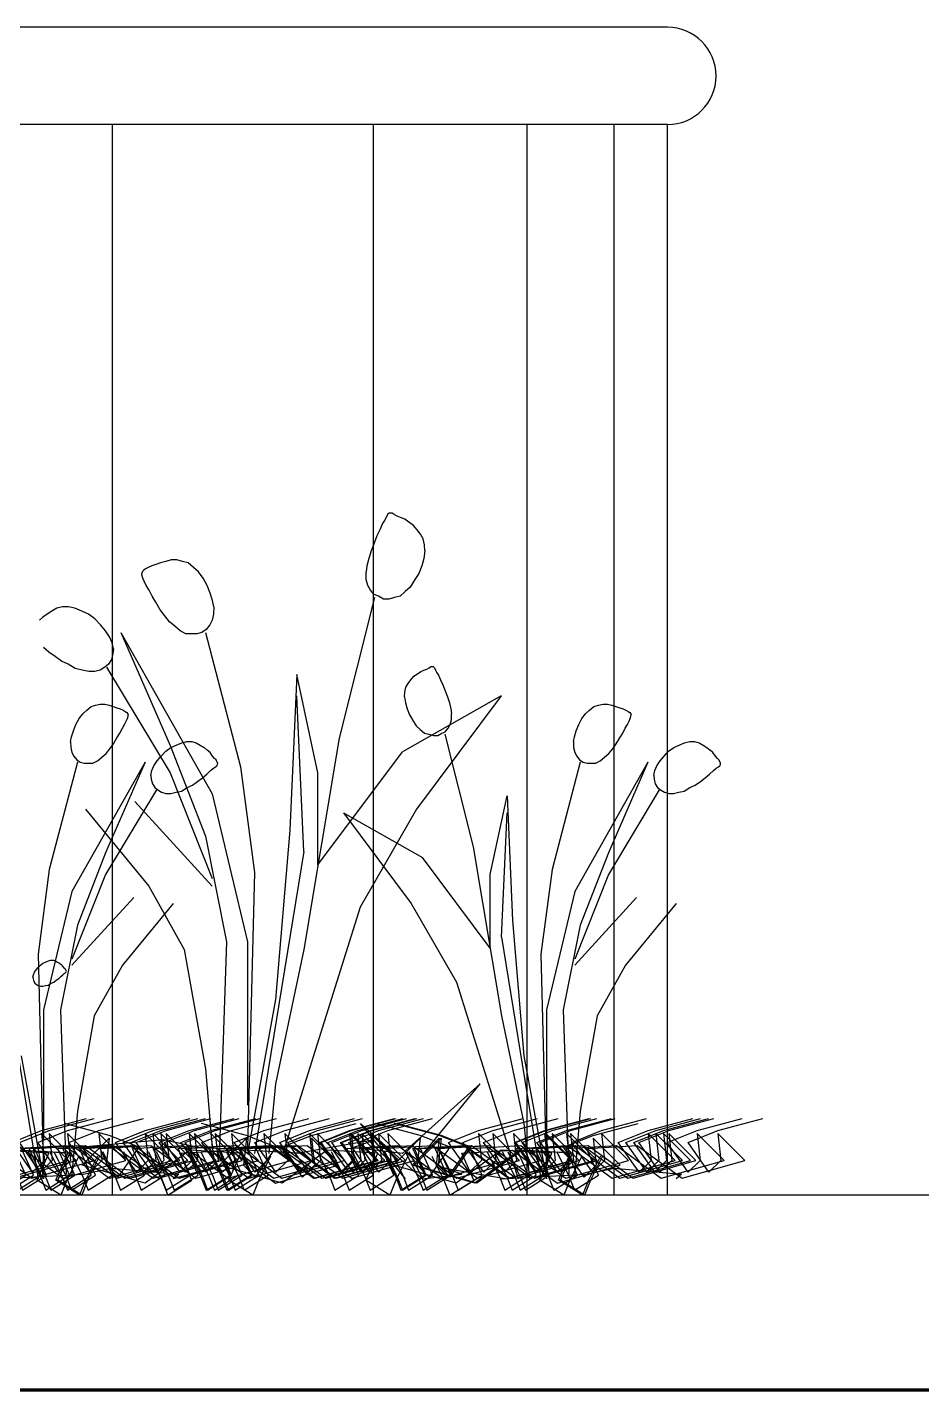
# Model space of a CAD drawing. Header units: metres. Extents: x -109 to 591, y -5 to 592.
# Drawn here: x 587.956 to 588.416, y 6.575 to 7.275 of the extents above; entities that cross this region are included whole.
import ezdxf

# ---------------------------------------------------------------- set-up
doc = ezdxf.new("R2010")
doc.units = ezdxf.units.M
doc.header["$LTSCALE"] = 0.03
doc.layers.add('Areas verdes', color=74, linetype='Continuous')
doc.layers.add('Muro', color=7, linetype='Continuous', lineweight=70)
doc.layers.add('Muro bajo', color=7, linetype='Continuous', lineweight=30)

msp = doc.modelspace()

# ---------------------------------------------------------------- linework, layer by layer
for p, q in [((587.99944, 7.22491), (587.99944, 6.67491)), ((588.13358, 7.22491), (588.13358, 6.67491)), ((588.21269, 7.22491), (588.21269, 6.67491)), ((588.2574, 7.22491), (588.2574, 6.67491))]:
    msp.add_line(p, q)
at = {"layer": 'Areas verdes', "color": 6, "linetype": 'Continuous'}
for p, q in [((588.13943, 7.02144), (588.13842, 7.01989)), ((588.14028, 7.02299), (588.13943, 7.02144)), ((588.14106, 7.02454), (588.14028, 7.02299)), ((588.14176, 7.02532), (588.14106, 7.02454)), ((588.14245, 7.02532), (588.14176, 7.02532)), ((588.14339, 7.02532), (588.14245, 7.02532)), ((588.14447, 7.02454), (588.14339, 7.02532)), ((588.14595, 7.02377), (588.14447, 7.02454)), ((588.14773, 7.02299), (588.14595, 7.02377)), ((588.14983, 7.02221), (588.14773, 7.02299)), ((588.152, 7.02066), (588.14983, 7.02221)), ((588.1371, 7.01678), (588.13555, 7.01368)), ((588.13842, 7.01989), (588.1371, 7.01678)), ((588.15417, 7.01911), (588.152, 7.02066)), ((588.15627, 7.01678), (588.15417, 7.01911)), ((588.15797, 7.01445), (588.15627, 7.01678)), ((588.15937, 7.01213), (588.15797, 7.01445)), ((588.13407, 7.0098), (588.1326, 7.00592)), ((588.13555, 7.01368), (588.13407, 7.0098)), ((588.16007, 7.00902), (588.15937, 7.01213)), ((588.16022, 7.00592), (588.16007, 7.00902)), ((588.027, 7.00049), (588.02436, 6.99971)), ((588.02979, 7.00126), (588.027, 7.00049)), ((588.03266, 7.00126), (588.02979, 7.00126)), ((588.03561, 7.00049), (588.03266, 7.00126)), ((588.03848, 6.99971), (588.03561, 7.00049)), ((588.13136, 7.00204), (588.13043, 6.99816)), ((588.1326, 7.00592), (588.13136, 7.00204)), ((588.15968, 7.00204), (588.15859, 6.99816)), ((588.16022, 7.00592), (588.15968, 7.00204)), ((588.01489, 6.99506), (588.01466, 6.99428)), ((588.01474, 6.99351), (588.01466, 6.99428)), ((588.01513, 6.99195), (588.01474, 6.99351)), ((588.01551, 6.99583), (588.01489, 6.99506)), ((588.0166, 6.99661), (588.01551, 6.99583)), ((588.018, 6.99738), (588.0166, 6.99661)), ((588.01978, 6.99816), (588.018, 6.99738)), ((588.02195, 6.99894), (588.01978, 6.99816)), ((588.02436, 6.99971), (588.02195, 6.99894)), ((588.04127, 6.99738), (588.03848, 6.99971)), ((588.04383, 6.99506), (588.04127, 6.99738)), ((588.04624, 6.99195), (588.04383, 6.99506)), ((588.13043, 6.99816), (588.12996, 6.99506)), ((588.13004, 6.99118), (588.12996, 6.99506)), ((588.15704, 6.99428), (588.15502, 6.99118)), ((588.15859, 6.99816), (588.15704, 6.99428)), ((588.0159, 6.9904), (588.01513, 6.99195)), ((588.01699, 6.98807), (588.0159, 6.9904)), ((588.01838, 6.98575), (588.01699, 6.98807)), ((588.04826, 6.98807), (588.04624, 6.99195)), ((588.04989, 6.98419), (588.04826, 6.98807)), ((588.13082, 6.98807), (588.13004, 6.99118)), ((588.13221, 6.98575), (588.13082, 6.98807)), ((588.1527, 6.9873), (588.15014, 6.98497)), ((588.15502, 6.99118), (588.1527, 6.9873)), ((588.02001, 6.98264), (588.01838, 6.98575)), ((588.02195, 6.97954), (588.02001, 6.98264)), ((588.02413, 6.97566), (588.02195, 6.97954)), ((588.05105, 6.98031), (588.04989, 6.98419)), ((588.05167, 6.97721), (588.05105, 6.98031)), ((588.13407, 6.98342), (588.13221, 6.98575)), ((588.13632, 6.98264), (588.13407, 6.98342)), ((588.13888, 6.98109), (588.13632, 6.98264)), ((588.14168, 6.98109), (588.13888, 6.98109)), ((588.14455, 6.98187), (588.14168, 6.98109)), ((588.14742, 6.98264), (588.14455, 6.98187)), ((588.15014, 6.98497), (588.14742, 6.98264)), ((587.96593, 6.97333), (587.96384, 6.97178)), ((587.96834, 6.97488), (587.96593, 6.97333)), ((587.97098, 6.97643), (587.96834, 6.97488)), ((587.97385, 6.97721), (587.97098, 6.97643)), ((587.97695, 6.97721), (587.97385, 6.97721)), ((587.98029, 6.97643), (587.97695, 6.97721)), ((587.98378, 6.97488), (587.98029, 6.97643)), ((587.98719, 6.97333), (587.98378, 6.97488)), ((587.99053, 6.971), (587.98719, 6.97333)), ((588.02645, 6.97256), (588.02413, 6.97566)), ((588.02894, 6.96945), (588.02645, 6.97256)), ((588.05159, 6.97333), (588.0509, 6.97023)), ((588.05167, 6.97721), (588.05159, 6.97333)), ((587.96205, 6.97023), (587.96384, 6.97178)), ((587.99348, 6.9679), (587.99053, 6.971)), ((587.99604, 6.9648), (587.99348, 6.9679)), ((588.03165, 6.96712), (588.02894, 6.96945)), ((588.03445, 6.9648), (588.03165, 6.96712)), ((588.04771, 6.96557), (588.04546, 6.96402)), ((588.04958, 6.9679), (588.04771, 6.96557)), ((588.0509, 6.97023), (588.04958, 6.9679)), ((587.99813, 6.96169), (587.99604, 6.9648)), ((587.99945, 6.95859), (587.99813, 6.96169)), ((588.00007, 6.95549), (587.99945, 6.95859)), ((588.03732, 6.96324), (588.03445, 6.9648)), ((588.04019, 6.96324), (588.03732, 6.96324)), ((588.0429, 6.96324), (588.04019, 6.96324)), ((588.04546, 6.96402), (588.0429, 6.96324)), ((587.96694, 6.95393), (587.96415, 6.95626)), ((587.97004, 6.95161), (587.96694, 6.95393)), ((587.97338, 6.94928), (587.97004, 6.95161)), ((587.99984, 6.95316), (587.99906, 6.95005)), ((588.00007, 6.95549), (587.99984, 6.95316)), ((587.97687, 6.94773), (587.97338, 6.94928)), ((587.98044, 6.9454), (587.97687, 6.94773)), ((587.98393, 6.94462), (587.98044, 6.9454)), ((587.98735, 6.94385), (587.98393, 6.94462)), ((587.99324, 6.94462), (587.99045, 6.94385)), ((587.99565, 6.94617), (587.99324, 6.94462)), ((587.99759, 6.94773), (587.99565, 6.94617)), ((587.99906, 6.95005), (587.99759, 6.94773)), ((588.15806, 6.94392), (588.15974, 6.94454)), ((588.15974, 6.94454), (588.16117, 6.94516)), ((588.16117, 6.94516), (588.16235, 6.94579)), ((588.16235, 6.94579), (588.16322, 6.94641)), ((588.16322, 6.94641), (588.16396, 6.94641)), ((588.16396, 6.94641), (588.16452, 6.94641)), ((588.16452, 6.94641), (588.16508, 6.94579)), ((588.16508, 6.94579), (588.1657, 6.94454)), ((588.1657, 6.94454), (588.16638, 6.9433)), ((587.99045, 6.94385), (587.98735, 6.94385)), ((588.15043, 6.93585), (588.15155, 6.93772)), ((588.15155, 6.93772), (588.15291, 6.93958)), ((588.15291, 6.93958), (588.15459, 6.94144)), ((588.15459, 6.94144), (588.15633, 6.94268)), ((588.15633, 6.94268), (588.15806, 6.94392)), ((588.16638, 6.9433), (588.16719, 6.94206)), ((588.16719, 6.94206), (588.16824, 6.93958)), ((588.16824, 6.93958), (588.16949, 6.93709)), ((588.16949, 6.93709), (588.17067, 6.93399)), ((588.14975, 6.93089), (588.14987, 6.93337)), ((588.14975, 6.93089), (588.15018, 6.92778)), ((588.14987, 6.93337), (588.15043, 6.93585)), ((588.17067, 6.93399), (588.17185, 6.93089)), ((588.17185, 6.93089), (588.17284, 6.92778)), ((587.98434, 6.9222), (587.98639, 6.92406)), ((587.98639, 6.92406), (587.98862, 6.92592)), ((587.98862, 6.92592), (587.99092, 6.92654)), ((587.99092, 6.92654), (587.99328, 6.92716)), ((587.99328, 6.92716), (587.99558, 6.92716)), ((587.99558, 6.92716), (587.99781, 6.92654)), ((587.99781, 6.92654), (587.99992, 6.92592)), ((587.99992, 6.92592), (588.00185, 6.9253)), ((588.00185, 6.9253), (588.00358, 6.92468)), ((588.00358, 6.92468), (588.00501, 6.92406)), ((588.00501, 6.92406), (588.00613, 6.92344)), ((588.00613, 6.92344), (588.007, 6.92282)), ((588.15018, 6.92778), (588.15105, 6.92468)), ((588.15105, 6.92468), (588.15229, 6.92158)), ((588.17284, 6.92778), (588.17358, 6.92468)), ((588.17358, 6.92468), (588.17396, 6.9222)), ((588.24286, 6.9222), (588.24491, 6.92406)), ((588.24491, 6.92406), (588.24714, 6.92592)), ((588.24714, 6.92592), (588.24944, 6.92654)), ((588.24944, 6.92654), (588.2518, 6.92716)), ((588.2518, 6.92716), (588.25409, 6.92716)), ((588.25409, 6.92716), (588.25633, 6.92654)), ((588.25633, 6.92654), (588.25844, 6.92592)), ((588.25844, 6.92592), (588.26036, 6.9253)), ((588.26036, 6.9253), (588.2621, 6.92468)), ((588.2621, 6.92468), (588.26353, 6.92406)), ((588.26353, 6.92406), (588.26465, 6.92344)), ((588.26465, 6.92344), (588.26551, 6.92282)), ((587.9795, 6.91351), (587.9808, 6.91661)), ((587.9808, 6.91661), (587.98242, 6.91971)), ((587.98242, 6.91971), (587.98434, 6.9222)), ((588.0047, 6.91475), (588.00582, 6.91661)), ((588.00582, 6.91661), (588.00669, 6.91847)), ((588.00669, 6.91847), (588.00731, 6.91971)), ((588.007, 6.92282), (588.00749, 6.9222)), ((588.00731, 6.91971), (588.00762, 6.92096)), ((588.00749, 6.9222), (588.00768, 6.92158)), ((588.00762, 6.92096), (588.00768, 6.92158)), ((588.15229, 6.92158), (588.15391, 6.91909)), ((588.15391, 6.91909), (588.15577, 6.91599)), ((588.17216, 6.91475), (588.17327, 6.91661)), ((588.17327, 6.91661), (588.17389, 6.91909)), ((588.17389, 6.91909), (588.17396, 6.9222)), ((588.23802, 6.91351), (588.23932, 6.91661)), ((588.23932, 6.91661), (588.24093, 6.91971)), ((588.24093, 6.91971), (588.24286, 6.9222)), ((588.26322, 6.91475), (588.26434, 6.91661)), ((588.26434, 6.91661), (588.2652, 6.91847)), ((588.2652, 6.91847), (588.26582, 6.91971)), ((588.26551, 6.92282), (588.26601, 6.9222)), ((588.26582, 6.91971), (588.26614, 6.92096)), ((588.26601, 6.9222), (588.2662, 6.92158)), ((588.26614, 6.92096), (588.2662, 6.92158)), ((587.97807, 6.90792), (587.97857, 6.9104)), ((587.97857, 6.9104), (587.9795, 6.91351)), ((588.00011, 6.90668), (588.00185, 6.90978)), ((588.00185, 6.90978), (588.0034, 6.91227)), ((588.0034, 6.91227), (588.0047, 6.91475)), ((588.15577, 6.91599), (588.15782, 6.91413)), ((588.15782, 6.91413), (588.15999, 6.91227)), ((588.15999, 6.91227), (588.16229, 6.91164)), ((588.16229, 6.91164), (588.16458, 6.91102)), ((588.16458, 6.91102), (588.16682, 6.91102)), ((588.16682, 6.91102), (588.16887, 6.91227)), ((588.16887, 6.91227), (588.17067, 6.91289)), ((588.17067, 6.91289), (588.17216, 6.91475)), ((588.23659, 6.90792), (588.23708, 6.9104)), ((588.23708, 6.9104), (588.23802, 6.91351)), ((588.25862, 6.90668), (588.26036, 6.90978)), ((588.26036, 6.90978), (588.26191, 6.91227)), ((588.26191, 6.91227), (588.26322, 6.91475)), ((587.97807, 6.90792), (587.97813, 6.90482)), ((587.97813, 6.90482), (587.97869, 6.90233)), ((587.97869, 6.90233), (587.97975, 6.90047)), ((587.99626, 6.90171), (587.99825, 6.9042)), ((587.99825, 6.9042), (588.00011, 6.90668)), ((588.02463, 6.90047), (588.02699, 6.90295)), ((588.02699, 6.90295), (588.02965, 6.90482)), ((588.02965, 6.90482), (588.03239, 6.90606)), ((588.03239, 6.90606), (588.03518, 6.9073)), ((588.03518, 6.9073), (588.03785, 6.90792)), ((588.03785, 6.90792), (588.04033, 6.90792)), ((588.04033, 6.90792), (588.04263, 6.9073)), ((588.04263, 6.9073), (588.04474, 6.90606)), ((588.04474, 6.90606), (588.04666, 6.90482)), ((588.04666, 6.90482), (588.04834, 6.90357)), ((588.04977, 6.90233), (588.04834, 6.90357)), ((588.05107, 6.90047), (588.04977, 6.90233)), ((588.23659, 6.90792), (588.23665, 6.90482)), ((588.23665, 6.90482), (588.23721, 6.90233)), ((588.23721, 6.90233), (588.23826, 6.90047)), ((588.25478, 6.90171), (588.25676, 6.9042)), ((588.25676, 6.9042), (588.25862, 6.90668)), ((588.28314, 6.90047), (588.2855, 6.90295)), ((588.2855, 6.90295), (588.28817, 6.90482)), ((588.28817, 6.90482), (588.2909, 6.90606)), ((588.2909, 6.90606), (588.2937, 6.9073)), ((588.2937, 6.9073), (588.29637, 6.90792)), ((588.29637, 6.90792), (588.29885, 6.90792)), ((588.29885, 6.90792), (588.30114, 6.9073)), ((588.30114, 6.9073), (588.30326, 6.90606)), ((588.30326, 6.90606), (588.30518, 6.90482)), ((588.30518, 6.90482), (588.30686, 6.90357)), ((588.30828, 6.90233), (588.30686, 6.90357)), ((588.30959, 6.90047), (588.30828, 6.90233)), ((587.97975, 6.90047), (587.98124, 6.89861)), ((587.98124, 6.89861), (587.98304, 6.89737)), ((587.98304, 6.89737), (587.98509, 6.89675)), ((587.98509, 6.89675), (587.98726, 6.89675)), ((587.98726, 6.89675), (587.98955, 6.89675)), ((587.98955, 6.89675), (587.99185, 6.89799)), ((587.99185, 6.89799), (587.99409, 6.89985)), ((587.99409, 6.89985), (587.99626, 6.90171)), ((588.01985, 6.89302), (588.0209, 6.89551)), ((588.0209, 6.89551), (588.02258, 6.89799)), ((588.02258, 6.89799), (588.02463, 6.90047)), ((588.05206, 6.89923), (588.05107, 6.90047)), ((588.05287, 6.89861), (588.05206, 6.89923)), ((588.05256, 6.89488), (588.05324, 6.89551)), ((588.05343, 6.89737), (588.05287, 6.89861)), ((588.05324, 6.89551), (588.05362, 6.89613)), ((588.05368, 6.89675), (588.05343, 6.89737)), ((588.05362, 6.89613), (588.05368, 6.89675)), ((588.23826, 6.90047), (588.23975, 6.89861)), ((588.23975, 6.89861), (588.24155, 6.89737)), ((588.24155, 6.89737), (588.2436, 6.89675)), ((588.2436, 6.89675), (588.24577, 6.89675)), ((588.24577, 6.89675), (588.24807, 6.89675)), ((588.24807, 6.89675), (588.25037, 6.89799)), ((588.25037, 6.89799), (588.2526, 6.89985)), ((588.2526, 6.89985), (588.25478, 6.90171)), ((588.27836, 6.89302), (588.27942, 6.89551)), ((588.27942, 6.89551), (588.28109, 6.89799)), ((588.28109, 6.89799), (588.28314, 6.90047)), ((588.31058, 6.89923), (588.30959, 6.90047)), ((588.31139, 6.89861), (588.31058, 6.89923)), ((588.31108, 6.89488), (588.31176, 6.89551)), ((588.31195, 6.89737), (588.31139, 6.89861)), ((588.31176, 6.89551), (588.31213, 6.89613)), ((588.31219, 6.89675), (588.31195, 6.89737)), ((588.31213, 6.89613), (588.31219, 6.89675)), ((588.01935, 6.89054), (588.01985, 6.89302)), ((588.01935, 6.89054), (588.01954, 6.88868)), ((588.01954, 6.88868), (588.02016, 6.88619)), ((588.04337, 6.88744), (588.04586, 6.8893)), ((588.04586, 6.8893), (588.04809, 6.89116)), ((588.04809, 6.89116), (588.05001, 6.89302)), ((588.05001, 6.89302), (588.0515, 6.89426)), ((588.0515, 6.89426), (588.05256, 6.89488)), ((588.27787, 6.89054), (588.27836, 6.89302)), ((588.27787, 6.89054), (588.27805, 6.88868)), ((588.27805, 6.88868), (588.27867, 6.88619)), ((588.30189, 6.88744), (588.30437, 6.8893)), ((588.30437, 6.8893), (588.30661, 6.89116)), ((588.30661, 6.89116), (588.30853, 6.89302)), ((588.30853, 6.89302), (588.31002, 6.89426)), ((588.31002, 6.89426), (588.31108, 6.89488)), ((588.02016, 6.88619), (588.02134, 6.88433)), ((588.02134, 6.88433), (588.02289, 6.88309)), ((588.02289, 6.88309), (588.02481, 6.88185)), ((588.02481, 6.88185), (588.02705, 6.88123)), ((588.02705, 6.88123), (588.02953, 6.88123)), ((588.02953, 6.88123), (588.03226, 6.88185)), ((588.03226, 6.88185), (588.03506, 6.88247)), ((588.03506, 6.88247), (588.03791, 6.88433)), ((588.03791, 6.88433), (588.0407, 6.88557)), ((588.0407, 6.88557), (588.04337, 6.88744)), ((588.27867, 6.88619), (588.27985, 6.88433)), ((588.27985, 6.88433), (588.28141, 6.88309)), ((588.28141, 6.88309), (588.28333, 6.88185)), ((588.28333, 6.88185), (588.28556, 6.88123)), ((588.28556, 6.88123), (588.28805, 6.88123)), ((588.28805, 6.88123), (588.29078, 6.88185)), ((588.29078, 6.88185), (588.29357, 6.88247)), ((588.29357, 6.88247), (588.29643, 6.88433)), ((588.29643, 6.88433), (588.29922, 6.88557)), ((588.29922, 6.88557), (588.30189, 6.88744)), ((587.95949, 6.78936), (587.96032, 6.7906)), ((587.96032, 6.7906), (587.96135, 6.79184)), ((587.96135, 6.79184), (587.96253, 6.79308)), ((587.96253, 6.79308), (587.96386, 6.79401)), ((587.96386, 6.79401), (587.96523, 6.79464)), ((587.96523, 6.79464), (587.96662, 6.79526)), ((587.96662, 6.79526), (587.96796, 6.79557)), ((587.96796, 6.79557), (587.9692, 6.79557)), ((587.9692, 6.79557), (587.97035, 6.79526)), ((587.97035, 6.79526), (587.9714, 6.79464)), ((587.9714, 6.79464), (587.97237, 6.79401)), ((587.97237, 6.79401), (587.9732, 6.79339)), ((587.97392, 6.79277), (587.9732, 6.79339)), ((587.97457, 6.79184), (587.97392, 6.79277)), ((587.97507, 6.79122), (587.97457, 6.79184)), ((587.97547, 6.79091), (587.97507, 6.79122)), ((587.97575, 6.79029), (587.97547, 6.79091)), ((587.97587, 6.78998), (587.97575, 6.79029)), ((587.95871, 6.78688), (587.95896, 6.78812)), ((587.95871, 6.78688), (587.9588, 6.78595)), ((587.9588, 6.78595), (587.95911, 6.7847)), ((587.95896, 6.78812), (587.95949, 6.78936)), ((587.95911, 6.7847), (587.9597, 6.78377)), ((587.9597, 6.78377), (587.96048, 6.78315)), ((587.96048, 6.78315), (587.96144, 6.78253)), ((587.96656, 6.78284), (587.96799, 6.78377)), ((587.96799, 6.78377), (587.96939, 6.78439)), ((587.96939, 6.78439), (587.97072, 6.78532)), ((587.97072, 6.78532), (587.97196, 6.78626)), ((587.97196, 6.78626), (587.97308, 6.78719)), ((587.97308, 6.78719), (587.97404, 6.78812)), ((587.97404, 6.78812), (587.97479, 6.78874)), ((587.97479, 6.78874), (587.97531, 6.78905)), ((587.97531, 6.78905), (587.97566, 6.78936)), ((587.97566, 6.78936), (587.97584, 6.78967)), ((587.97584, 6.78967), (587.97587, 6.78998)), ((587.96144, 6.78253), (587.96256, 6.78222)), ((587.96256, 6.78222), (587.9638, 6.78222)), ((587.9638, 6.78222), (587.96517, 6.78253)), ((587.96517, 6.78253), (587.96656, 6.78284))]:
    msp.add_line(p, q, dxfattribs=at)
at = {"layer": 'Areas verdes', "linetype": 'Continuous'}
for p, q in [((588.13423, 6.98187), (588.11607, 6.90971)), ((588.00387, 6.96402), (588.02917, 6.90583)), ((588.00387, 6.96402), (588.0509, 6.881)), ((588.04733, 6.96402), (588.06541, 6.89496)), ((587.99658, 6.94617), (588.02917, 6.89186)), ((588.09435, 6.94229), (588.09078, 6.86237)), ((588.10521, 6.89186), (588.09435, 6.94229)), ((588.09799, 6.85151), (588.09435, 6.93143)), ((588.19941, 6.93143), (588.14866, 6.90272)), ((588.19941, 6.93143), (588.15596, 6.87324)), ((588.11607, 6.90971), (588.09799, 6.80108)), ((588.17054, 6.91164), (588.18507, 6.85392)), ((588.02917, 6.90583), (588.04733, 6.85927)), ((588.10521, 6.84453), (588.14866, 6.90272)), ((587.98155, 6.89737), (587.96708, 6.84212)), ((588.01631, 6.89737), (587.97869, 6.83095)), ((588.01631, 6.89737), (587.99607, 6.85081)), ((588.24006, 6.89737), (588.2256, 6.84212)), ((588.27483, 6.89737), (588.23721, 6.83095)), ((588.27483, 6.89737), (588.25459, 6.85081)), ((588.02917, 6.89186), (588.0509, 6.83754)), ((588.06541, 6.89496), (588.07262, 6.84065)), ((588.10521, 6.84453), (588.10521, 6.89186)), ((588.02214, 6.88309), (587.99607, 6.83964)), ((588.28066, 6.88309), (588.25459, 6.83964)), ((588.0509, 6.83367), (588.01109, 6.87712)), ((588.0509, 6.881), (588.06905, 6.80496)), ((588.19376, 6.83964), (588.20245, 6.87999)), ((588.20245, 6.87999), (588.2053, 6.81605)), ((587.98572, 6.87324), (588.01831, 6.83367)), ((588.1184, 6.8713), (588.159, 6.84833)), ((588.1184, 6.8713), (588.15316, 6.82474)), ((588.15596, 6.87324), (588.12694, 6.8228)), ((588.19953, 6.80736), (588.20245, 6.8713)), ((588.09078, 6.86237), (588.08348, 6.77547)), ((588.04733, 6.85927), (588.05819, 6.80496)), ((588.18507, 6.85392), (588.19953, 6.76701)), ((587.99607, 6.85081), (587.98155, 6.81357)), ((588.09799, 6.85151), (588.07262, 6.69633)), ((588.19376, 6.80177), (588.159, 6.84833)), ((588.25459, 6.85081), (588.24006, 6.81357)), ((587.96708, 6.84212), (587.96131, 6.79867)), ((587.99607, 6.83964), (587.97869, 6.79619)), ((588.07262, 6.84065), (588.06905, 6.69943)), ((588.19376, 6.80177), (588.19376, 6.83964)), ((588.2256, 6.84212), (588.21983, 6.79867)), ((588.25459, 6.83964), (588.23721, 6.79619)), ((588.01831, 6.83367), (588.03646, 6.80108)), ((587.97869, 6.83095), (587.96417, 6.77012)), ((587.97869, 6.79308), (588.01054, 6.82784)), ((588.23721, 6.83095), (588.22268, 6.77012)), ((588.23721, 6.79308), (588.26905, 6.82784)), ((588.03083, 6.82474), (588.00476, 6.79308)), ((588.12694, 6.8228), (588.08713, 6.69633)), ((588.15316, 6.82474), (588.17638, 6.78439)), ((588.28935, 6.82474), (588.26328, 6.79308)), ((587.98155, 6.81357), (587.97286, 6.77012)), ((588.2053, 6.81605), (588.21114, 6.74653)), ((588.24006, 6.81357), (588.23137, 6.77012)), ((587.94101, 6.80736), (587.96131, 6.68321)), ((588.05819, 6.80496), (588.05454, 6.69943)), ((588.06905, 6.80496), (588.06905, 6.72116)), ((588.19953, 6.80736), (588.21983, 6.68321)), ((587.96131, 6.79867), (587.96417, 6.6857)), ((588.03646, 6.80108), (588.04733, 6.73978)), ((588.09799, 6.80108), (588.08348, 6.73202)), ((588.21983, 6.79867), (588.22268, 6.6857)), ((588.00476, 6.79308), (587.99024, 6.76701)), ((588.26328, 6.79308), (588.24875, 6.76701)), ((588.17638, 6.78439), (588.20822, 6.68321)), ((587.96417, 6.77012), (587.96417, 6.70308)), ((587.97286, 6.77012), (587.97577, 6.6857)), ((588.08348, 6.77547), (588.06905, 6.69633)), ((588.22268, 6.77012), (588.22268, 6.70308)), ((588.23137, 6.77012), (588.23429, 6.6857)), ((587.99024, 6.76701), (587.98155, 6.71797)), ((588.19953, 6.76701), (588.21114, 6.71177)), ((588.24875, 6.76701), (588.24006, 6.71797)), ((587.95262, 6.74653), (587.96417, 6.68321)), ((588.21114, 6.74653), (588.22268, 6.68321)), ((588.04733, 6.73978), (588.0509, 6.69943)), ((588.08348, 6.73202), (588.07991, 6.69633)), ((588.18854, 6.73202), (588.14866, 6.69633)), ((588.15952, 6.69633), (588.18854, 6.73202)), ((587.98155, 6.71797), (587.97869, 6.6857)), ((588.24006, 6.71797), (588.23721, 6.6857)), ((588.12709, 6.71177), (588.159, 6.68321)), ((588.15031, 6.68321), (588.12709, 6.71177)), ((588.21114, 6.71177), (588.21399, 6.68321)), ((588.0256, 6.70331), (587.98215, 6.69943)), ((587.98215, 6.69943), (587.98572, 6.69633)), ((588.04368, 6.69943), (588.0256, 6.70331)), ((588.09799, 6.69633), (588.04368, 6.69943)), ((588.13423, 6.70331), (588.09435, 6.69633)), ((588.12337, 6.69943), (588.13423, 6.70331)), ((588.14866, 6.69633), (588.12337, 6.69943)), ((587.94101, 6.68321), (587.98446, 6.6857)), ((587.98446, 6.6857), (587.99893, 6.6888)), ((587.99893, 6.6888), (588.03369, 6.6857)), ((588.03369, 6.6857), (588.03083, 6.68321)), ((588.159, 6.68321), (588.17923, 6.6857)), ((588.17054, 6.6888), (588.20245, 6.68321)), ((588.17923, 6.6857), (588.17054, 6.6888)), ((588.19953, 6.68321), (588.24298, 6.6857)), ((588.24298, 6.6857), (588.25744, 6.6888)), ((588.25744, 6.6888), (588.29221, 6.6857)), ((588.29221, 6.6857), (588.28935, 6.68321))]:
    msp.add_line(p, q, dxfattribs=at)
at = {"layer": 'Areas verdes'}
for points in [[(587.88018, 6.69737), (587.88633, 6.68509), (587.8894, 6.67741), (587.9017, 6.68509), (587.89555, 6.69891), (587.92167, 6.70044), (587.94472, 6.68355), (587.97699, 6.69276), (587.96316, 6.70658), (587.9647, 6.69276), (587.95855, 6.68662), (587.94779, 6.70198), (587.96316, 6.70812), (587.98621, 6.71426)], [(587.88412, 6.69737), (587.89027, 6.68509), (587.89334, 6.67741), (587.90564, 6.68509), (587.89949, 6.69891), (587.92561, 6.70044), (587.94866, 6.68355), (587.98093, 6.69276), (587.9671, 6.70658), (587.96864, 6.69276), (587.96249, 6.68662), (587.95174, 6.70198), (587.9671, 6.70812), (587.99015, 6.71426)], [(587.89352, 6.69737), (587.89966, 6.68509), (587.90274, 6.67741), (587.91503, 6.68509), (587.90888, 6.69891), (587.93501, 6.70044), (587.95805, 6.68355), (587.99032, 6.69276), (587.97649, 6.70658), (587.97803, 6.69276), (587.97188, 6.68662), (587.96113, 6.70198), (587.97649, 6.70812), (587.99954, 6.71426)], [(587.90957, 6.69737), (587.91572, 6.68509), (587.91879, 6.67741), (587.93109, 6.68509), (587.92494, 6.69891), (587.95106, 6.70044), (587.97411, 6.68355), (588.00638, 6.69276), (587.99255, 6.70658), (587.99409, 6.69276), (587.98794, 6.68662), (587.97719, 6.70198), (587.99255, 6.70812), (588.0156, 6.71426)], [(587.93349, 6.69737), (587.93963, 6.68509), (587.94271, 6.67741), (587.955, 6.68509), (587.94885, 6.69891), (587.97498, 6.70044), (587.99803, 6.68355), (588.0303, 6.69276), (588.01647, 6.70658), (588.018, 6.69276), (588.01186, 6.68662), (588.0011, 6.70198), (588.01647, 6.70812), (588.03951, 6.71426)], [(587.93738, 6.69737), (587.94353, 6.68509), (587.9466, 6.67741), (587.9589, 6.68509), (587.95275, 6.69891), (587.97887, 6.70044), (588.00192, 6.68355), (588.03419, 6.69276), (588.02036, 6.70658), (588.0219, 6.69276), (588.01575, 6.68662), (588.005, 6.70198), (588.02036, 6.70812), (588.04341, 6.71426)], [(587.94146, 6.69737), (587.9476, 6.68509), (587.95068, 6.67741), (587.96297, 6.68509), (587.95682, 6.69891), (587.98295, 6.70044), (588.006, 6.68355), (588.03827, 6.69276), (588.02444, 6.70658), (588.02597, 6.69276), (588.01983, 6.68662), (588.00907, 6.70198), (588.02444, 6.70812), (588.04749, 6.71426)], [(587.94416, 6.69737), (587.9503, 6.68509), (587.95337, 6.67741), (587.96567, 6.68509), (587.95952, 6.69891), (587.98564, 6.70044), (588.00869, 6.68355), (588.04096, 6.69276), (588.02713, 6.70658), (588.02867, 6.69276), (588.02252, 6.68662), (588.01177, 6.70198), (588.02713, 6.70812), (588.05018, 6.71426)], [(587.95605, 6.69737), (587.96219, 6.68509), (587.96527, 6.67741), (587.97756, 6.68509), (587.97141, 6.69891), (587.99754, 6.70044), (588.02059, 6.68355), (588.05286, 6.69276), (588.03903, 6.70658), (588.04056, 6.69276), (588.03442, 6.68662), (588.02366, 6.70198), (588.03903, 6.70812), (588.06207, 6.71426)], [(587.9587, 6.69737), (587.96485, 6.68509), (587.96792, 6.67741), (587.98022, 6.68509), (587.97407, 6.69891), (588.00019, 6.70044), (588.02324, 6.68355), (588.05551, 6.69276), (588.04168, 6.70658), (588.04322, 6.69276), (588.03707, 6.68662), (588.02632, 6.70198), (588.04168, 6.70812), (588.06473, 6.71426)], [(587.96719, 6.69737), (587.97333, 6.68509), (587.97641, 6.67741), (587.9887, 6.68509), (587.98255, 6.69891), (588.00868, 6.70044), (588.03173, 6.68355), (588.064, 6.69276), (588.05017, 6.70658), (588.0517, 6.69276), (588.04556, 6.68662), (588.0348, 6.70198), (588.05017, 6.70812), (588.07322, 6.71426)], [(587.96937, 6.69737), (587.97552, 6.68509), (587.97859, 6.67741), (587.99088, 6.68509), (587.98474, 6.69891), (588.01086, 6.70044), (588.03391, 6.68355), (588.06618, 6.69276), (588.05235, 6.70658), (588.05389, 6.69276), (588.04774, 6.68662), (588.03698, 6.70198), (588.05235, 6.70812), (588.0754, 6.71426)], [(587.97786, 6.69737), (587.984, 6.68509), (587.98708, 6.67741), (587.99937, 6.68509), (587.99322, 6.69891), (588.01935, 6.70044), (588.04239, 6.68355), (588.07466, 6.69276), (588.06083, 6.70658), (588.06237, 6.69276), (588.05622, 6.68662), (588.04547, 6.70198), (588.06083, 6.70812), (588.08388, 6.71426)], [(587.99451, 6.69737), (588.00065, 6.68509), (588.00373, 6.67741), (588.01602, 6.68509), (588.00987, 6.69891), (588.03599, 6.70044), (588.05904, 6.68355), (588.09131, 6.69276), (588.07748, 6.70658), (588.07902, 6.69276), (588.07287, 6.68662), (588.06212, 6.70198), (588.07748, 6.70812), (588.10053, 6.71426)], [(588.00517, 6.69737), (588.01132, 6.68509), (588.01439, 6.67741), (588.02669, 6.68509), (588.02054, 6.69891), (588.04666, 6.70044), (588.06971, 6.68355), (588.10198, 6.69276), (588.08815, 6.70658), (588.08969, 6.69276), (588.08354, 6.68662), (588.07278, 6.70198), (588.08815, 6.70812), (588.1112, 6.71426)], [(588.01798, 6.69737), (588.02413, 6.68509), (588.0272, 6.67741), (588.03949, 6.68509), (588.03335, 6.69891), (588.05947, 6.70044), (588.08252, 6.68355), (588.11479, 6.69276), (588.10096, 6.70658), (588.1025, 6.69276), (588.09635, 6.68662), (588.08559, 6.70198), (588.10096, 6.70812), (588.12401, 6.71426)], [(588.02206, 6.69737), (588.0282, 6.68509), (588.03127, 6.67741), (588.04357, 6.68509), (588.03742, 6.69891), (588.06354, 6.70044), (588.08659, 6.68355), (588.11886, 6.69276), (588.10503, 6.70658), (588.10657, 6.69276), (588.10042, 6.68662), (588.08967, 6.70198), (588.10503, 6.70812), (588.12808, 6.71426)], [(588.03855, 6.69737), (588.0447, 6.68509), (588.04777, 6.67741), (588.06007, 6.68509), (588.05392, 6.69891), (588.08004, 6.70044), (588.10309, 6.68355), (588.13536, 6.69276), (588.12153, 6.70658), (588.12307, 6.69276), (588.11692, 6.68662), (588.10617, 6.70198), (588.12153, 6.70812), (588.14458, 6.71426)], [(588.0393, 6.69737), (588.04545, 6.68509), (588.04852, 6.67741), (588.06081, 6.68509), (588.05467, 6.69891), (588.08079, 6.70044), (588.10384, 6.68355), (588.13611, 6.69276), (588.12228, 6.70658), (588.12381, 6.69276), (588.11767, 6.68662), (588.10691, 6.70198), (588.12228, 6.70812), (588.14533, 6.71426)], [(588.04276, 6.69737), (588.0489, 6.68509), (588.05198, 6.67741), (588.06427, 6.68509), (588.05812, 6.69891), (588.08425, 6.70044), (588.10729, 6.68355), (588.13956, 6.69276), (588.12573, 6.70658), (588.12727, 6.69276), (588.12112, 6.68662), (588.11037, 6.70198), (588.12573, 6.70812), (588.14878, 6.71426)], [(588.04478, 6.69737), (588.05093, 6.68509), (588.054, 6.67741), (588.06629, 6.68509), (588.06015, 6.69891), (588.08627, 6.70044), (588.10932, 6.68355), (588.14159, 6.69276), (588.12776, 6.70658), (588.12929, 6.69276), (588.12315, 6.68662), (588.11239, 6.70198), (588.12776, 6.70812), (588.15081, 6.71426)], [(588.04922, 6.69737), (588.05537, 6.68509), (588.05844, 6.67741), (588.07073, 6.68509), (588.06459, 6.69891), (588.09071, 6.70044), (588.11376, 6.68355), (588.14603, 6.69276), (588.1322, 6.70658), (588.13374, 6.69276), (588.12759, 6.68662), (588.11683, 6.70198), (588.1322, 6.70812), (588.15525, 6.71426)], [(588.04997, 6.69737), (588.05611, 6.68509), (588.05919, 6.67741), (588.07148, 6.68509), (588.06533, 6.69891), (588.09146, 6.70044), (588.11451, 6.68355), (588.14678, 6.69276), (588.13295, 6.70658), (588.13448, 6.69276), (588.12834, 6.68662), (588.11758, 6.70198), (588.13295, 6.70812), (588.156, 6.71426)], [(588.05342, 6.69737), (588.05957, 6.68509), (588.06264, 6.67741), (588.07494, 6.68509), (588.06879, 6.69891), (588.09491, 6.70044), (588.11796, 6.68355), (588.15023, 6.69276), (588.1364, 6.70658), (588.13794, 6.69276), (588.13179, 6.68662), (588.12104, 6.70198), (588.1364, 6.70812), (588.15945, 6.71426)], [(588.05811, 6.69737), (588.06426, 6.68509), (588.06733, 6.67741), (588.07962, 6.68509), (588.07348, 6.69891), (588.0996, 6.70044), (588.12265, 6.68355), (588.15492, 6.69276), (588.14109, 6.70658), (588.14263, 6.69276), (588.13648, 6.68662), (588.12572, 6.70198), (588.14109, 6.70812), (588.16414, 6.71426)], [(588.10477, 6.69737), (588.11092, 6.68509), (588.11399, 6.67741), (588.12628, 6.68509), (588.12013, 6.69891), (588.14626, 6.70044), (588.16931, 6.68355), (588.20158, 6.69276), (588.18775, 6.70658), (588.18928, 6.69276), (588.18314, 6.68662), (588.17238, 6.70198), (588.18775, 6.70812), (588.2108, 6.71426)], [(588.1121, 6.69737), (588.11825, 6.68509), (588.12132, 6.67741), (588.13361, 6.68509), (588.12747, 6.69891), (588.15359, 6.70044), (588.17664, 6.68355), (588.20891, 6.69276), (588.19508, 6.70658), (588.19661, 6.69276), (588.19047, 6.68662), (588.17971, 6.70198), (588.19508, 6.70812), (588.21813, 6.71426)], [(588.12277, 6.69737), (588.12892, 6.68509), (588.13199, 6.67741), (588.14428, 6.68509), (588.13813, 6.69891), (588.16426, 6.70044), (588.18731, 6.68355), (588.21958, 6.69276), (588.20575, 6.70658), (588.20728, 6.69276), (588.20114, 6.68662), (588.19038, 6.70198), (588.20575, 6.70812), (588.2288, 6.71426)], [(588.1387, 6.69737), (588.14485, 6.68509), (588.14792, 6.67741), (588.16021, 6.68509), (588.15407, 6.69891), (588.18019, 6.70044), (588.20324, 6.68355), (588.23551, 6.69276), (588.22168, 6.70658), (588.22321, 6.69276), (588.21707, 6.68662), (588.20631, 6.70198), (588.22168, 6.70812), (588.24473, 6.71426)], [(588.13942, 6.69737), (588.14557, 6.68509), (588.14864, 6.67741), (588.16093, 6.68509), (588.15478, 6.69891), (588.18091, 6.70044), (588.20396, 6.68355), (588.23623, 6.69276), (588.2224, 6.70658), (588.22393, 6.69276), (588.21779, 6.68662), (588.20703, 6.70198), (588.2224, 6.70812), (588.24545, 6.71426)], [(588.14264, 6.69737), (588.14879, 6.68509), (588.15186, 6.67741), (588.16415, 6.68509), (588.15801, 6.69891), (588.18413, 6.70044), (588.20718, 6.68355), (588.23945, 6.69276), (588.22562, 6.70658), (588.22716, 6.69276), (588.22101, 6.68662), (588.21025, 6.70198), (588.22562, 6.70812), (588.24867, 6.71426)], [(588.15009, 6.69737), (588.15623, 6.68509), (588.15931, 6.67741), (588.1716, 6.68509), (588.16545, 6.69891), (588.19158, 6.70044), (588.21462, 6.68355), (588.24689, 6.69276), (588.23306, 6.70658), (588.2346, 6.69276), (588.22845, 6.68662), (588.2177, 6.70198), (588.23306, 6.70812), (588.25611, 6.71426)], [(588.15203, 6.69737), (588.15818, 6.68509), (588.16125, 6.67741), (588.17354, 6.68509), (588.1674, 6.69891), (588.19352, 6.70044), (588.21657, 6.68355), (588.24884, 6.69276), (588.23501, 6.70658), (588.23655, 6.69276), (588.2304, 6.68662), (588.21964, 6.70198), (588.23501, 6.70812), (588.25806, 6.71426)], [(588.16809, 6.69737), (588.17424, 6.68509), (588.17731, 6.67741), (588.1896, 6.68509), (588.18346, 6.69891), (588.20958, 6.70044), (588.23263, 6.68355), (588.2649, 6.69276), (588.25107, 6.70658), (588.2526, 6.69276), (588.24646, 6.68662), (588.2357, 6.70198), (588.25107, 6.70812), (588.27412, 6.71426)], [(588.192, 6.69737), (588.19815, 6.68509), (588.20122, 6.67741), (588.21352, 6.68509), (588.20737, 6.69891), (588.23349, 6.70044), (588.25654, 6.68355), (588.28881, 6.69276), (588.27498, 6.70658), (588.27652, 6.69276), (588.27037, 6.68662), (588.25962, 6.70198), (588.27498, 6.70812), (588.29803, 6.71426)], [(588.1959, 6.69737), (588.20205, 6.68509), (588.20512, 6.67741), (588.21741, 6.68509), (588.21127, 6.69891), (588.23739, 6.70044), (588.26044, 6.68355), (588.29271, 6.69276), (588.27888, 6.70658), (588.28042, 6.69276), (588.27427, 6.68662), (588.26351, 6.70198), (588.27888, 6.70812), (588.30193, 6.71426)], [(588.19998, 6.69737), (588.20612, 6.68509), (588.20919, 6.67741), (588.22149, 6.68509), (588.21534, 6.69891), (588.24146, 6.70044), (588.26451, 6.68355), (588.29678, 6.69276), (588.28295, 6.70658), (588.28449, 6.69276), (588.27834, 6.68662), (588.26759, 6.70198), (588.28295, 6.70812), (588.306, 6.71426)], [(588.20267, 6.69737), (588.20882, 6.68509), (588.21189, 6.67741), (588.22418, 6.68509), (588.21804, 6.69891), (588.24416, 6.70044), (588.26721, 6.68355), (588.29948, 6.69276), (588.28565, 6.70658), (588.28719, 6.69276), (588.28104, 6.68662), (588.27028, 6.70198), (588.28565, 6.70812), (588.3087, 6.71426)], [(588.21722, 6.69737), (588.22337, 6.68509), (588.22644, 6.67741), (588.23873, 6.68509), (588.23259, 6.69891), (588.25871, 6.70044), (588.28176, 6.68355), (588.31403, 6.69276), (588.3002, 6.70658), (588.30173, 6.69276), (588.29559, 6.68662), (588.28483, 6.70198), (588.3002, 6.70812), (588.32325, 6.71426)], [(588.22789, 6.69737), (588.23404, 6.68509), (588.23711, 6.67741), (588.2494, 6.68509), (588.24325, 6.69891), (588.26938, 6.70044), (588.29243, 6.68355), (588.3247, 6.69276), (588.31087, 6.70658), (588.3124, 6.69276), (588.30626, 6.68662), (588.2955, 6.70198), (588.31087, 6.70812), (588.33392, 6.71426)], [(587.98231, 6.69487), (587.97617, 6.68258), (587.97309, 6.67491), (587.9608, 6.68258), (587.96695, 6.6964), (587.94082, 6.69794), (587.91777, 6.68105), (587.8855, 6.69026), (587.89933, 6.70408), (587.8978, 6.69026), (587.90394, 6.68412), (587.9147, 6.69947), (587.89933, 6.70561), (587.87628, 6.71175)], [(587.99194, 6.69487), (587.9858, 6.68258), (587.98272, 6.67491), (587.97043, 6.68258), (587.97658, 6.6964), (587.95045, 6.69794), (587.9274, 6.68105), (587.89513, 6.69026), (587.90896, 6.70408), (587.90743, 6.69026), (587.91357, 6.68412), (587.92433, 6.69947), (587.90896, 6.70561), (587.88591, 6.71175)], [(587.99297, 6.69487), (587.98682, 6.68258), (587.98375, 6.67491), (587.97146, 6.68258), (587.97761, 6.6964), (587.95148, 6.69794), (587.92843, 6.68105), (587.89616, 6.69026), (587.90999, 6.70408), (587.90846, 6.69026), (587.9146, 6.68412), (587.92536, 6.69947), (587.90999, 6.70561), (587.88694, 6.71175)], [(588.08089, 6.69487), (588.07475, 6.68258), (588.07167, 6.67491), (588.05938, 6.68258), (588.06553, 6.6964), (588.0394, 6.69794), (588.01635, 6.68105), (587.98408, 6.69026), (587.99791, 6.70408), (587.99638, 6.69026), (588.00252, 6.68412), (588.01328, 6.69947), (587.99791, 6.70561), (587.97487, 6.71175)], [(588.01888, 6.69487), (588.02502, 6.68258), (588.02809, 6.67491), (588.04039, 6.68258), (588.03424, 6.6964), (588.06036, 6.69794), (588.08341, 6.68105), (588.11568, 6.69026), (588.10185, 6.70408), (588.10339, 6.69026), (588.09724, 6.68412), (588.08649, 6.69947), (588.10185, 6.70561), (588.1249, 6.71175)], [(588.15141, 6.69487), (588.14526, 6.68258), (588.14219, 6.67491), (588.1299, 6.68258), (588.13604, 6.6964), (588.10992, 6.69794), (588.08687, 6.68105), (588.0546, 6.69026), (588.06843, 6.70408), (588.0669, 6.69026), (588.07304, 6.68412), (588.0838, 6.69947), (588.06843, 6.70561), (588.04538, 6.71175)], [(588.24083, 6.69487), (588.23468, 6.68258), (588.23161, 6.67491), (588.21932, 6.68258), (588.22546, 6.6964), (588.19934, 6.69794), (588.17629, 6.68105), (588.14402, 6.69026), (588.15785, 6.70408), (588.15631, 6.69026), (588.16246, 6.68412), (588.17322, 6.69947), (588.15785, 6.70561), (588.1348, 6.71175)], [(588.25046, 6.69487), (588.24431, 6.68258), (588.24124, 6.67491), (588.22895, 6.68258), (588.23509, 6.6964), (588.20897, 6.69794), (588.18592, 6.68105), (588.15365, 6.69026), (588.16748, 6.70408), (588.16594, 6.69026), (588.17209, 6.68412), (588.18285, 6.69947), (588.16748, 6.70561), (588.14443, 6.71175)], [(588.25149, 6.69487), (588.24534, 6.68258), (588.24227, 6.67491), (588.22998, 6.68258), (588.23612, 6.6964), (588.21, 6.69794), (588.18695, 6.68105), (588.15468, 6.69026), (588.16851, 6.70408), (588.16697, 6.69026), (588.17312, 6.68412), (588.18388, 6.69947), (588.16851, 6.70561), (588.14546, 6.71175)], [(588.16379, 6.69487), (588.16993, 6.68258), (588.17301, 6.67491), (588.1853, 6.68258), (588.17915, 6.6964), (588.20528, 6.69794), (588.22833, 6.68105), (588.2606, 6.69026), (588.24677, 6.70408), (588.2483, 6.69026), (588.24216, 6.68412), (588.2314, 6.69947), (588.24677, 6.70561), (588.26981, 6.71175)]]:
    msp.add_lwpolyline(points, dxfattribs=at)
at = {"layer": 'Muro'}
msp.add_line((578.79946, 6.57491), (591.25003, 6.57491), dxfattribs=at)
at = {"layer": 'Muro bajo'}
for p, q in [((588.28491, 7.27491), (581.88491, 7.27491)), ((588.28491, 7.22491), (581.88491, 7.22491)), ((588.28491, 6.67491), (588.28491, 7.22491)), ((591.25003, 6.67491), (578.79946, 6.67491))]:
    msp.add_line(p, q, dxfattribs=at)
msp.add_arc((588.28491, 7.24991), 0.025, 270, 90, dxfattribs=at)

doc.saveas('drawing.dxf')
